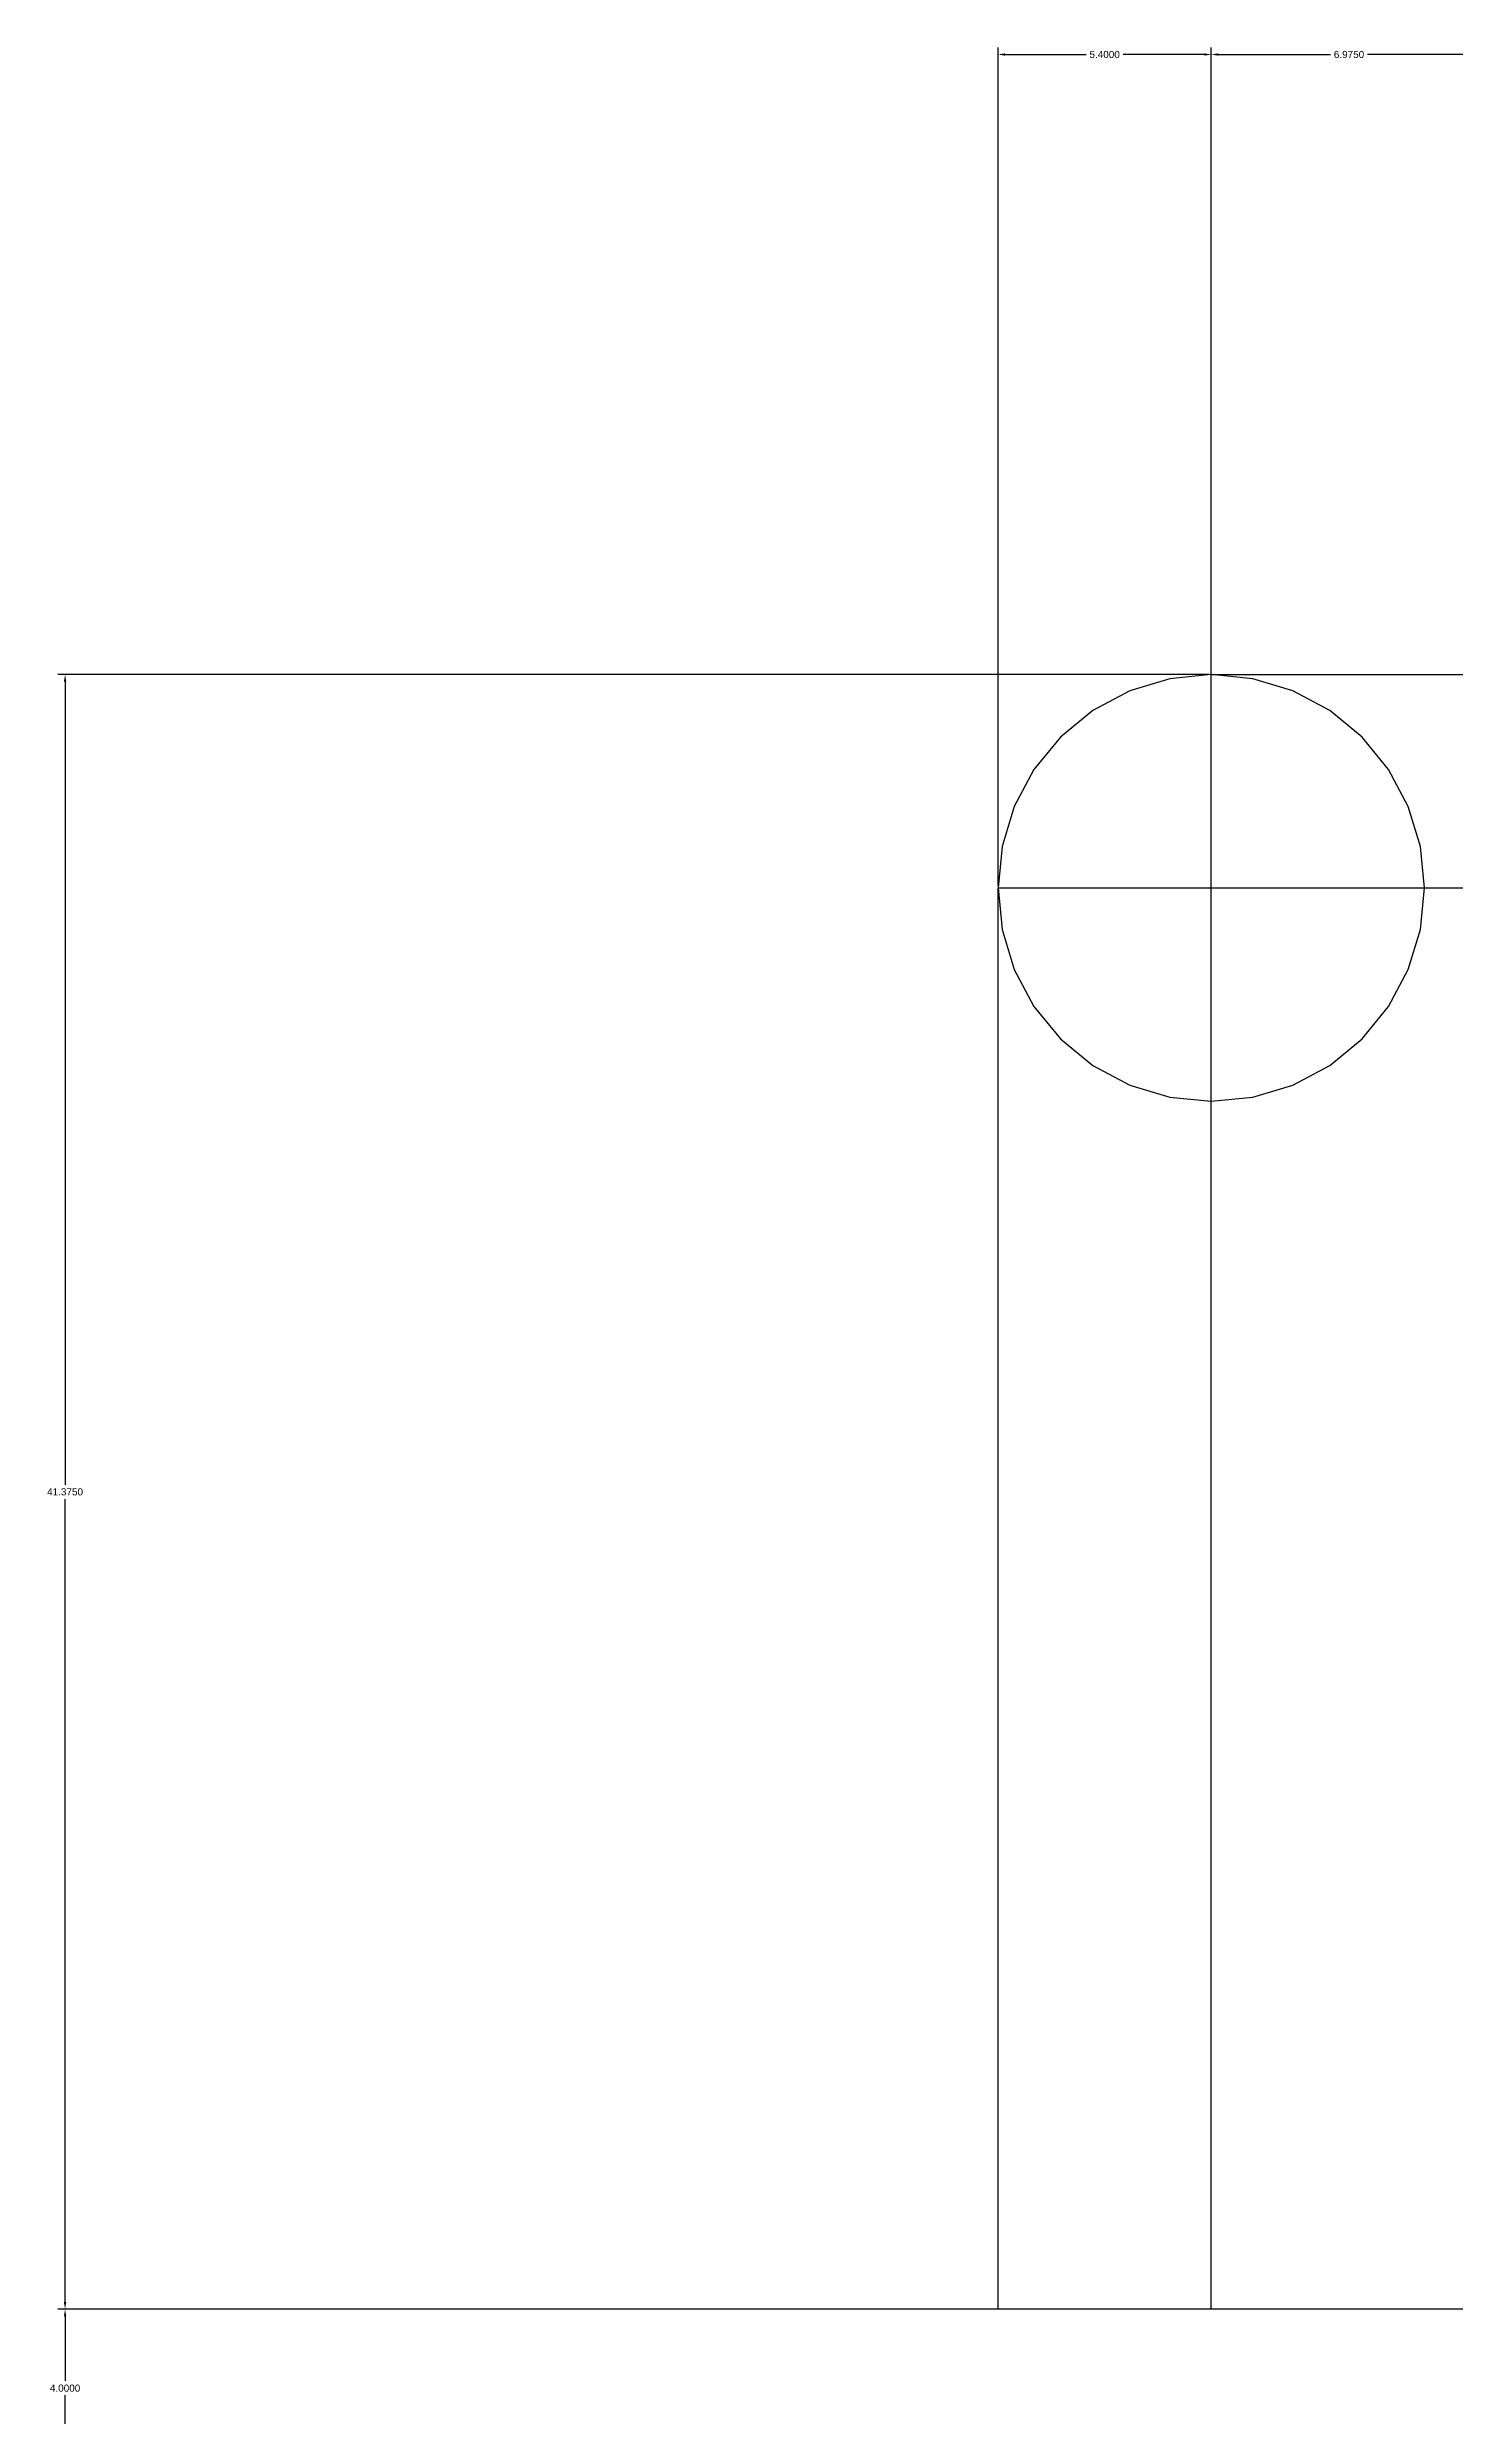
# Model space of a CAD drawing. Extents: x -36 to 148, y -8 to 119.
# Drawn here: x -36.4 to -0.8, y 58.8 to 118.8 of the extents above; entities that cross this region are included whole.
import ezdxf

# ---------------------------------------------------------------- set-up
doc = ezdxf.new("R2010")
doc.units = 0
doc.header["$MEASUREMENT"] = 0
doc.layers.get('0').update_dxf_attribs({"linetype": 'CONTINUOUS'})
doc.layers.get('Defpoints').update_dxf_attribs({"linetype": 'CONTINUOUS'})
doc.styles.get("Standard").update_dxf_attribs({"font": 'ARIAL.TTF'})
doc.dimstyles.new('Annotative', dxfattribs={"dimtxt": 0.18, "dimasz": 0.18, "dimexe": 0.18, "dimexo": 0.0625, "dimgap": 0.09, "dimtad": 0, "dimtih": 1, "dimtoh": 1, "dimdec": 4, "dimzin": 0, "dimdsep": 46, "dimtxsty": 'STANDARD', "dimcen": 0.09, "dimadec": 0, "dimazin": 0, "dimtfac": 1, "dimtdec": 4, "dimtofl": 0, "dimtmove": 0, "dimatfit": 3, "dimfxl": 1, "dimtolj": 1, "dimtzin": 0, "dimarcsym": 0})

# ---------------------------------------------------------------- blocks, each defined once
blk = doc.blocks.new('DIFFERENCE001')
at = {"color": 0}
for p, q in [((-8.028, 102.771), (-9.041, 102.464)), ((-6.975, 102.875), (-8.028, 102.771)), ((-6.975, 102.875), (142.975, 102.875)), ((-5.922, 102.771), (-6.975, 102.875)), ((-6.975, 97.475), (-6.975, 102.875)), ((-4.909, 102.464), (-5.922, 102.771)), ((-9.975, 101.965), (-10.793, 101.293)), ((-9.041, 102.464), (-9.975, 101.965)), ((-3.975, 101.965), (-4.909, 102.464)), ((-3.157, 101.293), (-3.975, 101.965)), ((-10.793, 101.293), (-11.465, 100.475)), ((-2.485, 100.475), (-3.157, 101.293)), ((-11.465, 100.475), (-11.964, 99.541)), ((-1.986, 99.541), (-2.485, 100.475)), ((-11.964, 99.541), (-12.271, 98.528)), ((-1.679, 98.528), (-1.986, 99.541)), ((-12.271, 98.528), (-12.375, 97.475)), ((-1.575, 97.475), (-1.679, 98.528)), ((-12.375, 97.475), (-12.271, 96.422)), ((-12.375, 61.5), (-12.375, 97.475)), ((-12.375, 97.475), (-6.975, 97.475)), ((-6.975, 97.475), (-1.575, 97.475)), ((-6.975, 92.075), (-6.975, 97.475)), ((-1.679, 96.422), (-1.575, 97.475)), ((-1.575, 97.475), (137.575, 97.475)), ((-12.271, 96.422), (-11.964, 95.409)), ((-1.986, 95.409), (-1.679, 96.422)), ((-11.964, 95.409), (-11.465, 94.475)), ((-2.485, 94.475), (-1.986, 95.409)), ((-11.465, 94.475), (-10.793, 93.657)), ((-3.157, 93.657), (-2.485, 94.475)), ((-10.793, 93.657), (-9.975, 92.985)), ((-3.975, 92.985), (-3.157, 93.657)), ((-9.975, 92.985), (-9.041, 92.486)), ((-4.909, 92.486), (-3.975, 92.985)), ((-9.041, 92.486), (-8.028, 92.179)), ((-5.922, 92.179), (-4.909, 92.486)), ((-8.028, 92.179), (-6.975, 92.075)), ((-6.975, 92.075), (-5.922, 92.179)), ((-6.975, 61.5), (-6.975, 92.075)), ((-6.975, 61.5), (-12.375, 61.5)), ((0, 61.5), (-6.975, 61.5))]:
    blk.add_line(p, q, dxfattribs=at)
blk = doc.blocks.new('*D1')
at = {"color": 0, "linetype": 'Continuous', "lineweight": -2, "transparency": 16777216}
for p, q in [((-12.375, 97.537), (-12.375, 118.753)), ((-6.975, 97.537), (-6.975, 118.753)), ((-12.195, 118.573), (-10.142, 118.573)), ((-7.155, 118.573), (-9.208, 118.573))]:
    blk.add_line(p, q, dxfattribs=at)
at = {"color": 0, "linetype": 'Continuous', "transparency": 16777216}
for points in [[(-12.195, 118.603), (-12.195, 118.543), (-12.375, 118.573)], [(-7.155, 118.603), (-7.155, 118.543), (-6.975, 118.573)]]:
    blk.add_solid(points, dxfattribs=at)
at = {"layer": 'Defpoints', "color": 0, "linetype": 'Continuous', "transparency": 16777216}
for p in [(-6.975, 118.573), (-12.375, 97.475), (-6.975, 97.475)]:
    blk.add_point(p, dxfattribs=at)
at = {"color": 0, "linetype": 'Continuous', "transparency": 16777216, "insert": (-9.675, 118.573), "char_height": 0.18, "attachment_point": 5}
blk.add_mtext('\\A1;5.4000', dxfattribs=at)
blk = doc.blocks.new('*D2')
at = {"color": 0, "linetype": 'Continuous', "lineweight": -2, "transparency": 16777216}
for p, q in [((-6.975, 89.662), (-6.975, 118.753)), ((0, 89.662), (0, 118.753)), ((-6.795, 118.573), (-3.953, 118.573)), ((-0.18, 118.573), (-3.022, 118.573))]:
    blk.add_line(p, q, dxfattribs=at)
at = {"color": 0, "linetype": 'Continuous', "transparency": 16777216}
for points in [[(-6.795, 118.603), (-6.795, 118.543), (-6.975, 118.573)], [(-0.18, 118.603), (-0.18, 118.543), (0, 118.573)]]:
    blk.add_solid(points, dxfattribs=at)
at = {"layer": 'Defpoints', "color": 0, "linetype": 'Continuous', "transparency": 16777216}
for p in [(-6.975, 118.573), (-6.975, 89.6), (0, 89.6)]:
    blk.add_point(p, dxfattribs=at)
at = {"color": 0, "linetype": 'Continuous', "transparency": 16777216, "insert": (-3.487, 118.573), "char_height": 0.18, "attachment_point": 5}
blk.add_mtext('\\A1;6.9750', dxfattribs=at)
blk = doc.blocks.new('*D10')
at = {"color": 0, "linetype": 'Continuous', "lineweight": -2, "transparency": 16777216}
for p, q in [((17.938, 61.5), (-36.179, 61.5)), ((-35.999, 61.32), (-35.999, 59.682)), ((-35.999, 57.68), (-35.999, 59.318)), ((17.938, 57.5), (-36.179, 57.5))]:
    blk.add_line(p, q, dxfattribs=at)
at = {"color": 0, "linetype": 'Continuous', "transparency": 16777216}
for points in [[(-36.029, 61.32), (-35.969, 61.32), (-35.999, 61.5)], [(-36.029, 57.68), (-35.969, 57.68), (-35.999, 57.5)]]:
    blk.add_solid(points, dxfattribs=at)
at = {"layer": 'Defpoints', "color": 0, "linetype": 'Continuous', "transparency": 16777216}
for p in [(-35.999, 61.5), (18, 61.5), (18, 57.5)]:
    blk.add_point(p, dxfattribs=at)
at = {"color": 0, "linetype": 'Continuous', "transparency": 16777216, "insert": (-35.999, 59.5), "char_height": 0.18, "attachment_point": 5}
blk.add_mtext('\\A1;4.0000', dxfattribs=at)
blk = doc.blocks.new('*D11')
at = {"color": 0, "linetype": 'Continuous', "lineweight": -2, "transparency": 16777216}
for p, q in [((-7.038, 102.875), (-36.179, 102.875)), ((-35.999, 102.695), (-35.999, 82.369)), ((-35.999, 61.68), (-35.999, 82.006)), ((-7.038, 61.5), (-36.179, 61.5))]:
    blk.add_line(p, q, dxfattribs=at)
at = {"color": 0, "linetype": 'Continuous', "transparency": 16777216}
for points in [[(-36.029, 102.695), (-35.969, 102.695), (-35.999, 102.875)], [(-36.029, 61.68), (-35.969, 61.68), (-35.999, 61.5)]]:
    blk.add_solid(points, dxfattribs=at)
at = {"layer": 'Defpoints', "color": 0, "linetype": 'Continuous', "transparency": 16777216}
for p in [(-35.999, 102.875), (-6.975, 102.875), (-6.975, 61.5)]:
    blk.add_point(p, dxfattribs=at)
at = {"color": 0, "linetype": 'Continuous', "transparency": 16777216, "insert": (-35.999, 82.188), "char_height": 0.18, "attachment_point": 5}
blk.add_mtext('\\A1;41.3750', dxfattribs=at)

msp = doc.modelspace()

# ---------------------------------------------------------------- block references
at = {"color": 0}
msp.add_blockref('DIFFERENCE001', (0, 0), dxfattribs=at)

# ---------------------------------------------------------------- dimensions: what is measured, and where the dimension line sits
at = {"linetype": 'Continuous'}
for p1, p2, picture, middle in [((-12.375, 97.475), (-6.975, 97.475), '*D1', (-9.675, 118.57327)), ((0, 89.6), (-6.975, 89.6), '*D2', (-3.4875, 118.57327))]:
    dim = msp.add_linear_dim(base=(-6.975, 118.57327), p1=p1, p2=p2, dimstyle='Annotative', override={"dimscale": 0, "dimtix": 0, "dimtofl": 0, "dimtmove": 0, "dimatfit": 3}, dxfattribs=at)
    dim.commit()
    dim.dimension.update_dxf_attribs({"geometry": picture, "text_midpoint": middle})
for base, p1, p2, picture, middle in [((-35.9989, 102.875), (-6.975, 61.5), (-6.975, 102.875), '*D11', (-35.9989, 82.1875)), ((-35.9989, 61.5), (18, 57.5), (18, 61.5), '*D10', (-35.9989, 59.5))]:
    dim = msp.add_linear_dim(base=base, p1=p1, p2=p2, angle=90, dimstyle='Annotative', override={"dimscale": 0, "dimtix": 0, "dimtofl": 0, "dimtmove": 0, "dimatfit": 3}, dxfattribs=at)
    dim.commit()
    dim.dimension.update_dxf_attribs({"geometry": picture, "text_midpoint": middle})

doc.saveas('drawing.dxf')
